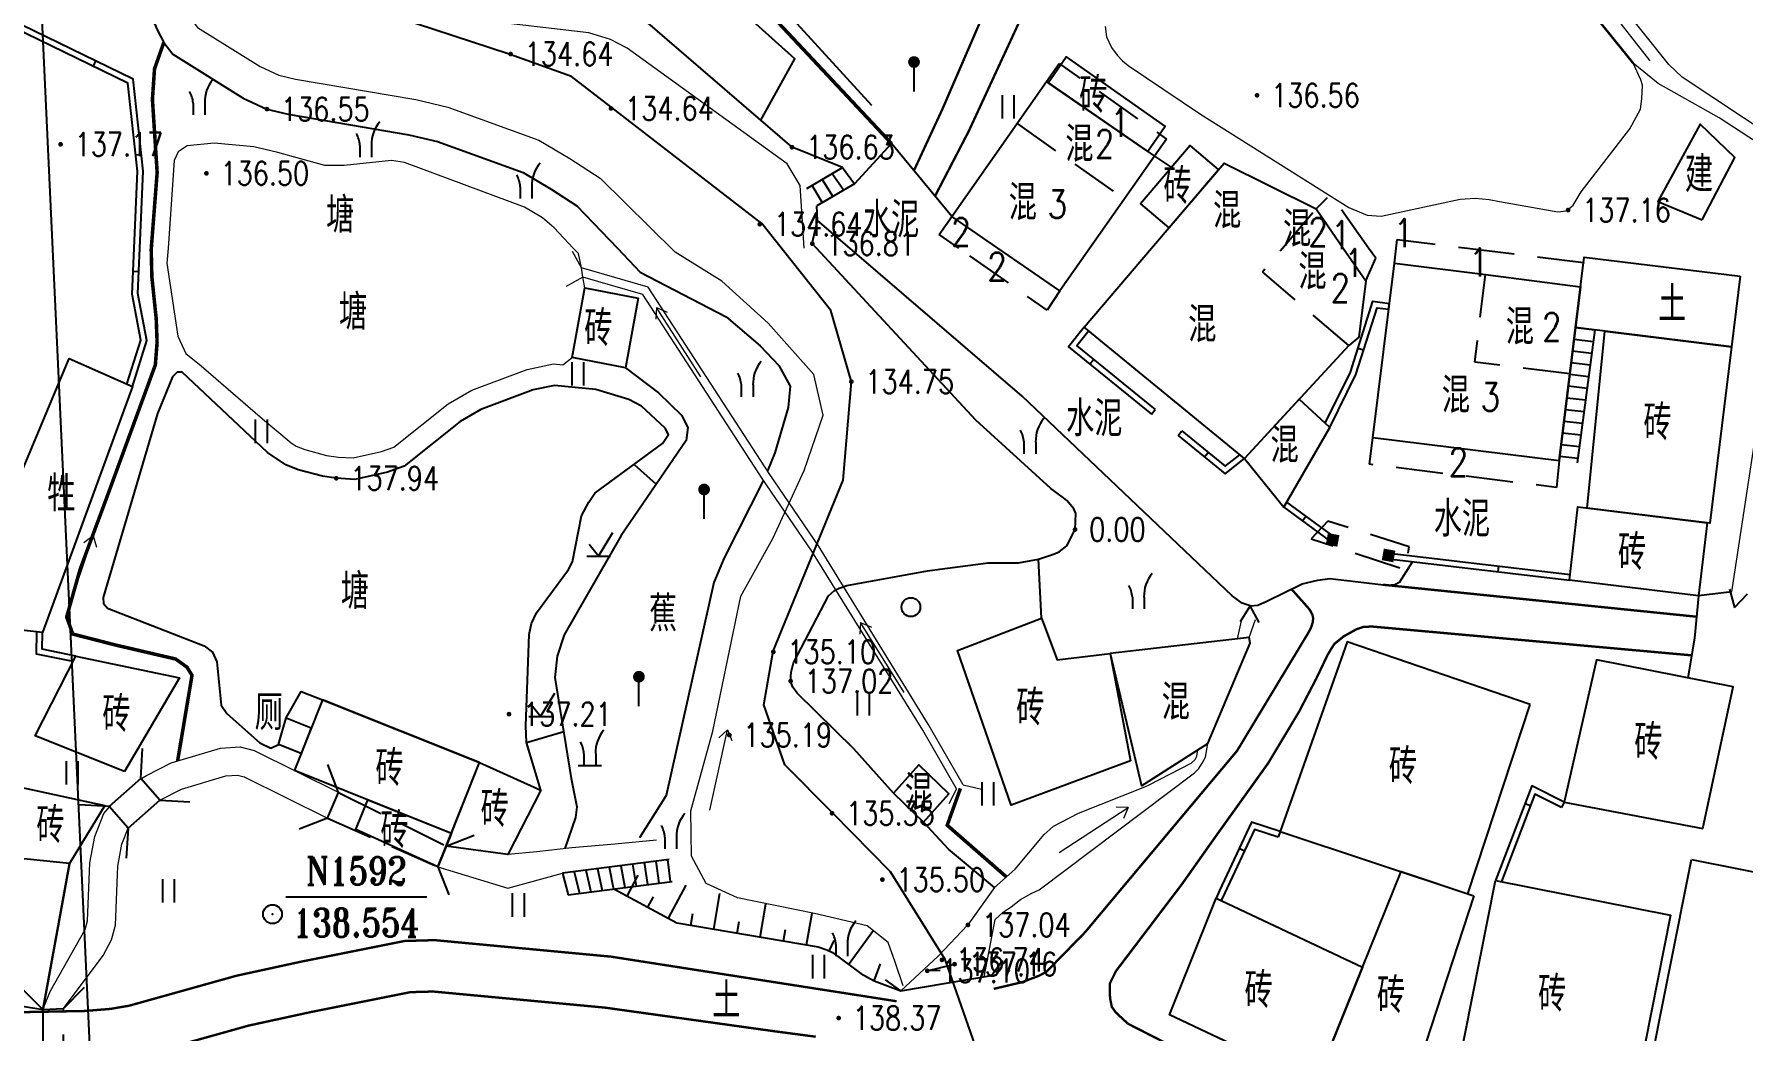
# Model space of a CAD drawing. Extents: x 529262 to 576451, y 2694391 to 2717535.
# Drawn here: x 567263.1 to 567335.8, y 2709469.3 to 2709511.7 of the extents above; entities that cross this region are included whole.
import ezdxf
from ezdxf.enums import TextEntityAlignment as Align
from ezdxf.xclip import XClip

# ---------------------------------------------------------------- set-up
doc = ezdxf.new("R2010")
doc.units = 0
doc.header["$XCLIPFRAME"] = 0
for name, pattern in [('X2', [10, 8, -2]), ('X3', [5, 4, -1]), ('X5', [3, 2, -1])]:
    doc.linetypes.add(name, pattern=pattern)
for name, color, linetype in [('DLDW', 8, 'Continuous'), ('DLSS', 4, 'Continuous'), ('DMTZ', 8, 'Continuous'), ('GCD', 8, 'Continuous'), ('JMD', 8, 'Continuous'), ('KZD', 8, 'Continuous'), ('PP-COM', 7, 'Continuous'), ('RD-中线', 40, 'Continuous'), ('RD-红线', 7, 'Continuous'), ('ZBTZ', 8, 'Continuous'), ('ZJ', 7, 'Continuous'), ('污水管径标注_W10-', 202, 'Continuous')]:
    doc.layers.add(name, color=color, linetype=linetype)
doc.layers.add('SXSS', color=5, linetype='Continuous', lineweight=0)
doc.styles.add('HZ', font='rs.shx', dxfattribs={"width": 0.8, "bigfont": 'hztxt.shx'})
doc.styles.add('romant', font='romant.shx', dxfattribs={"width": 0.8})
doc.linetypes.add('10421', pattern='A,2,[150,AAA.SHX,S=0.5,R=0,X=0,Y=0.5],1e-11', length=2)
doc.linetypes.add('10422', pattern='A,0.75,[150,AAA.SHX,S=0.5,R=0,X=0,Y=0.5],1.5,[177,AAA.SHX,S=1,R=0,X=0,Y=0.4],0.75', length=3)
doc.linetypes.add('1161', pattern='A,0,[149,AAA.SHX,S=0.15,R=0,X=0,Y=0],-1.6', length=1.6)
doc.linetypes.add('842', pattern='A,1.6,[150,AAA.SHX,S=0.8,R=0,X=0,Y=0],1e-11', length=1.6)
doc.linetypes.add('8462', pattern='A,2,[157,AAA.SHX,S=1,R=0,X=0,Y=0.5],1e-09', length=2)

# ---------------------------------------------------------------- blocks, each defined once
blk = doc.blocks.new('A$C19FD0107')
at = {"layer": 'RD-中线', "color": 8, "linetype": 'Continuous', "flags": 128}
for points in [[(-4490.734, 14139.438, 0), (-4490.29, 14139.417)], [(-3818.251, 14086.168, 0), (-3817.74, 14086.169)]]:
    blk.add_lwpolyline(points, format="xyb", dxfattribs=at)
at = {"layer": 'RD-红线', "color": 8}
blk.add_lwpolyline([(-3731.422, 15054.937), (-3731.562, 15057.938), (-3739.692, 15232.677)], dxfattribs=at)
blk = doc.blocks.new('gc086')
at = {"color": 8}
for p, q in [((0, 0), (7, 0)), ((7, 0), (6.18, 0.57)), ((7, 0), (6.18, -0.57))]:
    blk.add_line(p, q, dxfattribs=at)
blk = doc.blocks.new('gc165')
at = {"color": 8}
blk.add_line((0, 0), (0, 2), dxfattribs=at)
at = {"color": 8, "const_width": 0.5}
blk.add_lwpolyline([(-0.25, 2.5, 1), (0.25, 2.5, 1)], format="xyb", close=True, dxfattribs=at)
blk = doc.blocks.new('gc210')
at = {"color": 8}
for p, q in [((-1, 0), (1, 0)), ((-0.5, 1), (-0.5, 0)), ((0.5, 1), (0.5, 0))]:
    blk.add_line(p, q, dxfattribs=at)
for centre, radius, start, end in [((3.4, 1.11), 2.91, 139.3312, 182.0887), ((-2.94, 0.81), 2.45, 4.3743, 29.0242)]:
    blk.add_arc(centre, radius, start, end, dxfattribs=at)
blk = doc.blocks.new('gc246')
at = {"color": 8}
for p, q in [((-0.5, 1), (-0.5, 0)), ((0.5, 1), (0.5, 0))]:
    blk.add_line(p, q, dxfattribs=at)
for centre, radius, start, end in [((3.4, 1.11), 2.91, 139.3312, 182.0887), ((-2.94, 0.81), 2.45, 4.3743, 29.0242)]:
    blk.add_arc(centre, radius, start, end, dxfattribs=at)
blk = doc.blocks.new('GC200')
at = {"linetype": 'Continuous', "const_width": 0.2, "flags": 128}
blk.add_lwpolyline([(-0.1, 0, 1), (0.1, 0, 1)], format="xyb", close=True, dxfattribs=at)
blk = doc.blocks.new('gc123')
at = {"color": 8}
for p, q in [((0, 0), (1.2, 2)), ((-1, 0), (1, 0)), ((0, 0), (-0.8, 1))]:
    blk.add_line(p, q, dxfattribs=at)
blk = doc.blocks.new('gc121')
at = {"color": 8}
for p, q in [((-0.5, -1), (-0.5, 1)), ((0.5, -1), (0.5, 1))]:
    blk.add_line(p, q, dxfattribs=at)
blk = doc.blocks.new('gc122')
at = {"color": 8}
blk.add_circle((0, 0), 0.8, dxfattribs=at)
blk = doc.blocks.new('gc037')
for p, q in [((0, 0), (-1.39, 0.8)), ((-1.39, -0.8), (0, 0))]:
    blk.add_line(p, q)
blk = doc.blocks.new('gc002')
at = {"color": 8, "const_width": 1}
blk.add_lwpolyline([(-0.5, 0), (0.5, 0)], dxfattribs=at)
blk = doc.blocks.new('gc117')
at = {"color": 8}
blk.add_circle((0, 0), 0.8, dxfattribs=at)
blk.add_point((0, 0), dxfattribs=at)

msp = doc.modelspace()

# ---------------------------------------------------------------- linework, layer by layer
at = {"layer": 'DLDW', "linetype": 'Continuous', "flags": 128}
for points, elevation in [([(567263.492, 2709486.22), (567259.9, 2709486.62), (567264.62, 2709497.87), (567267.31, 2709496.69)], 137.392), ([(567274.487, 2709481.079), (567273.526, 2709481.461), (567273.851, 2709482.6), (567274.922, 2709482.174)], 138.188)]:
    msp.add_lwpolyline(points, close=True, dxfattribs=dict(at, elevation=elevation))
at = {"layer": 'DLSS', "linetype": 'Continuous'}
for p, q in [((567267.668, 2709480.014), (567267.747, 2709481.292)), ((567276.088, 2709479.421), (567275.624, 2709480.614)), ((567268.479, 2709479.096), (567267.668, 2709480.014)), ((567266.321, 2709478.824), (567265.043, 2709478.903)), ((567268.479, 2709479.096), (567269.756, 2709479.017)), ((567275.608, 2709478.33), (567276.088, 2709479.421)), ((567267.132, 2709477.906), (567266.321, 2709478.824)), ((567275.608, 2709478.33), (567274.415, 2709477.866)), ((567267.132, 2709477.906), (567267.053, 2709476.628)), ((567280.665, 2709477.142, 137.197), (567281.858, 2709477.606, 137.197)), ((567280.314, 2709476.259), (567280.665, 2709477.142, 137.197)), ((567280.314, 2709476.259), (567280.778, 2709475.066)), ((567300.003, 2709470.984), (567303.867, 2709471.636)), ((567303.867, 2709471.636), (567304.33, 2709472.288)), ((567263.507, 2709470.191), (567262.601, 2709471.096)), ((567264.375, 2709470.233), (567265.28, 2709471.138)), ((567300.003, 2709470.984), (567299.351, 2709471.448)), ((567263.507, 2709470.191), (567264.375, 2709470.233))]:
    msp.add_line(p, q, dxfattribs=at)
at = {"layer": 'DLSS', "linetype": 'X5'}
for p, q in [((567267.668, 2709480.014), (567266.321, 2709478.824)), ((567267.132, 2709477.906), (567268.479, 2709479.096)), ((567263.507, 2709470.191), (567263.508, 2709467.224)), ((567264.373, 2709467.128), (567264.375, 2709470.233))]:
    msp.add_line(p, q, dxfattribs=at)
at = {"layer": 'DLSS', "linetype": 'X3', "const_width": 0.15, "elevation": 136.748, "flags": 128}
msp.add_lwpolyline([(567299.611, 2709507.019), (567294.339, 2709512.644), (567290.766, 2709516.275), (567286.037, 2709521.747), (567280.805, 2709527.72), (567277.062, 2709531.698), (567273.305, 2709535.337), (567269.569, 2709538.216)], dxfattribs=at)
at = {"layer": 'DLSS', "linetype": 'Continuous', "const_width": 0.1, "flags": 128}
for points, elevation in [([(567300.139, 2709525.101), (567301.44, 2709523.165), (567304.289, 2709518.651), (567304.545, 2709518.059), (567304.714, 2709517.316), (567305.208, 2709513.733), (567305.239, 2709512.776), (567305.081, 2709512.271), (567302.895, 2709507.541), (567301.461, 2709504.782)], 136.316), ([(567309.669, 2709469.589), (567309.158, 2709470.06), (567308.984, 2709470.301), (567308.907, 2709470.688), (567308.894, 2709471.287), (567309.164, 2709471.832), (567311.974, 2709475.533), (567313.483, 2709477.667), (567315.626, 2709480.655), (567316.954, 2709482.867), (567317.682, 2709484.264), (567318.163, 2709485.27), (567318.315, 2709485.525), (567318.461, 2709485.749), (567318.847, 2709486.059), (567319.386, 2709486.36), (567319.681, 2709486.462), (567320.051, 2709486.479), (567333.652, 2709485.253)], 138.157), ([(567296.388, 2709469.035), (567294.628, 2709469.267), (567287.42, 2709470.272), (567280.108, 2709470.957), (567279.141, 2709470.93), (567274.86, 2709470.074), (567272.264, 2709469.51), (567267.663, 2709468.224), (567266.659, 2709468.052), (567265.392, 2709467.948), (567256.819, 2709467.791), (567254.946, 2709467.877), (567250.469, 2709468.427), (567247.867, 2709468.994), (567246.73, 2709469.394), (567238.788, 2709473.325), (567238.016, 2709473.788)], 138.333)]:
    msp.add_lwpolyline(points, dxfattribs=dict(at, elevation=elevation))
at = {"layer": 'DLSS', "linetype": 'X2', "const_width": 0.1, "flags": 128}
for points, elevation in [([(567298.867, 2709523.873), (567302.659, 2709518.353), (567302.899, 2709517.8), (567303.139, 2709516.83), (567303.644, 2709514.057), (567303.707, 2709513.22), (567303.577, 2709512.648), (567301.779, 2709508.491), (567300.564, 2709505.867)], 136.317), ([(567303.959, 2709471.07), (567305.162, 2709471.353), (567305.879, 2709471.625), (567306.185, 2709471.78), (567307.839, 2709473.472), (567314.31, 2709481.191), (567315.047, 2709482.41), (567317.336, 2709486.201), (567317.39, 2709486.297), (567317.469, 2709486.46), (567317.531, 2709486.662), (567317.55, 2709486.837), (567317.514, 2709486.992), (567317.431, 2709487.144), (567317.366, 2709487.241), (567316.628, 2709488.069)], 138.089), ([(567320.515, 2709488.256), (567333.863, 2709486.896)], 137.34), ([(567299.827, 2709470.543), (567287.673, 2709472.44), (567280.18, 2709473.142), (567278.895, 2709473.106), (567274.414, 2709472.21), (567271.738, 2709471.628), (567267.184, 2709470.356), (567266.385, 2709470.219), (567265.283, 2709470.129), (567256.848, 2709469.974), (567255.13, 2709470.052), (567250.835, 2709470.581), (567248.463, 2709471.097), (567247.58, 2709471.408), (567239.835, 2709475.242), (567238.117, 2709476.271), (567237.896, 2709476.467)], 138.333), ([(567364.998, 2709458.727), (567362.037, 2709459.309), (567361.16, 2709459.577), (567360.541, 2709459.803), (567355.337, 2709462.479), (567354.024, 2709463.098), (567353.487, 2709463.322), (567349.474, 2709464.84), (567348.826, 2709464.999), (567348.228, 2709465.074), (567347.711, 2709465.1), (567341.229, 2709464.998), (567340.128, 2709464.959), (567338.998, 2709464.871), (567331.389, 2709463.911), (567329.793, 2709463.799), (567328.496, 2709463.84), (567322.114, 2709464.43), (567321.328, 2709464.542), (567320.81, 2709464.646), (567316.268, 2709466.351), (567315.499, 2709466.644), (567314.798, 2709466.968), (567309.669, 2709469.589)], 137.664)]:
    msp.add_lwpolyline(points, dxfattribs=dict(at, elevation=elevation))
at = {"layer": 'DLSS', "linetype": 'X5', "flags": 128}
for points in [[(567276.088, 2709479.421), (567280.665, 2709477.142)], [(567275.608, 2709478.33), (567280.314, 2709476.259)]]:
    msp.add_lwpolyline(points, dxfattribs=at)
at = {"layer": 'DMTZ'}
for p, q in [((567288.361, 2709475.017, 138.44), (567288.833, 2709475.899, 138.44)), ((567290.124, 2709474.073, 138.44), (567290.88, 2709475.486, 138.44)), ((567292.053, 2709473.613, 138.44), (567292.312, 2709475.123, 138.44)), ((567294.025, 2709473.275, 138.44), (567294.267, 2709474.689, 138.44)), ((567295.996, 2709472.937, 138.44), (567296.228, 2709474.291, 138.44)), ((567297.778, 2709472.112, 138.44), (567298.845, 2709473.567, 138.44))]:
    msp.add_line(p, q, dxfattribs=at)
at = {"layer": 'DMTZ', "linetype": 'Continuous'}
for p, q in [((567289.243, 2709474.545, 138.44), (567289.479, 2709474.986, 138.44)), ((567291.068, 2709473.782, 138.44), (567291.152, 2709474.274, 138.44)), ((567293.039, 2709473.444, 138.44), (567293.123, 2709473.936, 138.44)), ((567295.01, 2709473.106, 138.44), (567295.095, 2709473.599, 138.44)), ((567296.957, 2709472.68, 138.44), (567297.176, 2709473.13, 138.44)), ((567298.871, 2709471.417, 138.44), (567299.136, 2709472.129, 138.44))]:
    msp.add_line(p, q, dxfattribs=at)
at = {"layer": 'DMTZ', "linetype": '10421', "flags": 128}
for points, elevation in [([(567297.519, 2709505.995), (567295.379, 2709506.861), (567289.144, 2709512.24), (567288.177, 2709512.734), (567287.017, 2709513.097), (567283.506, 2709513.495), (567280.426, 2709514.009), (567279.739, 2709514.337), (567279.127, 2709515.015), (567272.899, 2709522.288), (567271.824, 2709524.389), (567271.213, 2709527.051), (567271.262, 2709529.838), (567271.231, 2709531.005), (567271.142, 2709531.52), (567270.721, 2709532.923), (567268.863, 2709536.501), (567268.721, 2709537.081), (567268.729, 2709537.539), (567268.904, 2709538.187), (567269.342, 2709538.792), (567275.335, 2709547.566), (567276.562, 2709548.422), (567278.412, 2709549.061), (567289.976, 2709550.635), (567291.61, 2709551.113), (567292.923, 2709551.6), (567299.512, 2709555.849), (567301.241, 2709556.88), (567301.686, 2709557.082), (567302.337, 2709557.262), (567305.294, 2709556.794), (567305.815, 2709557.048), (567306.066, 2709557.492), (567306.058, 2709558.232), (567305.414, 2709560.923), (567305.134, 2709562.281), (567304.858, 2709563.393), (567304.822, 2709563.687), (567304.931, 2709563.877), (567305.155, 2709563.944), (567305.233, 2709563.931), (567307.626, 2709563.382)], 136.628), ([(567261.674, 2709536.742), (567260.193, 2709534.003), (567260.031, 2709533.356), (567260.055, 2709532.517), (567260.529, 2709528.586), (567263.261, 2709523.22), (567264.915, 2709521.34), (567265.235, 2709520.852), (567265.09, 2709519.763), (567265.195, 2709518.876), (567266.926, 2709515.297), (567268.373, 2709511.847), (567268.65, 2709511.317), (567269.033, 2709510.813), (567272.025, 2709508.948), (567273.037, 2709508.482), (567273.945, 2709508.265), (567279.067, 2709507.394), (567280.289, 2709507.099), (567283.945, 2709505.78), (567285.123, 2709505.085), (567286.227, 2709504.366), (567287.947, 2709502.568)], 135.446), ([(567281.716, 2709527.155), (567287.559, 2709520.425), (567294.07, 2709513.79), (567298.759, 2709508.653)], 136.714), ([(567287.947, 2709502.568), (567288.921, 2709501.549), (567292.578, 2709499.65), (567294.022, 2709498.416), (567294.819, 2709497.577), (567295.298, 2709496.706)], 135.446), ([(567288.289, 2709497.476), (567289.69, 2709496.418), (567290.68, 2709495.468), (567290.943, 2709494.942), (567290.87, 2709494.391), (567288.11, 2709490.348), (567285.685, 2709486.125), (567285.386, 2709485.225), (567285.292, 2709484.308), (567285.985, 2709480.015), (567286.222, 2709478.809), (567286.158, 2709478.356), (567285.705, 2709477.036)], 137.897), ([(567301.677, 2709471.852), (567301.13, 2709471.837), (567302.293, 2709472.12)], 24.551)]:
    msp.add_lwpolyline(points, dxfattribs=dict(at, elevation=elevation))
at = {"layer": 'DMTZ', "linetype": '10422', "ltscale": 0.5, "flags": 128}
msp.add_lwpolyline([(567296.418, 2709502.568), (567296.238, 2709502.762), (567296.457, 2709503.748), (567296.433, 2709504.369)], dxfattribs=at)
at = {"layer": 'DMTZ', "linetype": '10422', "flags": 128}
msp.add_lwpolyline([(567307.066, 2709491.832), (567306.929, 2709491.949), (567306.385, 2709492.342), (567303.204, 2709495.249), (567296.418, 2709502.568)], dxfattribs=at)
at = {"layer": 'DMTZ', "linetype": '10422', "elevation": 137.11, "flags": 128}
msp.add_lwpolyline([(567284.69, 2709479.514), (567284.086, 2709481.542), (567284.052, 2709482.252), (567284.197, 2709486.138), (567284.292, 2709486.609), (567284.499, 2709487.061), (567285.865, 2709488.908), (567286.041, 2709489.227), (567286.426, 2709491.191), (567286.729, 2709491.772), (567286.99, 2709492.145), (567289.863, 2709494.261), (567290.116, 2709494.646), (567289.983, 2709494.909), (567288.976, 2709495.853), (567288.432, 2709496.13), (567287.032, 2709496.556), (567285.277, 2709496.729), (567284.36, 2709496.539), (567282.141, 2709495.71), (567281.26, 2709495.198), (567278.874, 2709493.298), (567278.165, 2709493.048), (567276.772, 2709492.734), (567275.988, 2709492.783), (567275.395, 2709492.866), (567274.363, 2709493.141), (567273.847, 2709493.348), (567273.055, 2709493.885), (567269.432, 2709497.301), (567269.214, 2709497.289), (567269.013, 2709497.101), (567268.382, 2709495.541), (567266.074, 2709487.717), (567266.086, 2709487.459), (567266.259, 2709487.255), (567270.369, 2709485.662), (567270.723, 2709485.388), (567270.905, 2709484.979), (567271.085, 2709483.128), (567271.331, 2709482.775), (567272.741, 2709481.537), (567273.196, 2709481.31), (567273.526, 2709481.461), (567273.851, 2709482.6), (567274.5, 2709483.715), (567275.394, 2709483.36), (567282.076, 2709480.69)], close=True, dxfattribs=at)
at = {"layer": 'DMTZ', "linetype": '10422', "flags": 128}
for points, elevation in [([(567295.298, 2709496.706), (567295.213, 2709495.792), (567294.641, 2709493.867), (567294.338, 2709493.097)], 134.507), ([(567294.159, 2709492.696), (567292.486, 2709489.402), (567292.045, 2709488.358), (567290.024, 2709479.289), (567288.885, 2709477.487)], 134.507), ([(567303.994, 2709475.378), (567302.037, 2709477.012), (567300.973, 2709478.161)], 138.51), ([(567244.317, 2709473.407), (567244.506, 2709473.292), (567263.507, 2709470.191)], 139.047)]:
    msp.add_lwpolyline(points, dxfattribs=dict(at, elevation=elevation))
at = {"layer": 'DMTZ', "linetype": '10421', "flags": 128}
msp.add_lwpolyline([(567299.701, 2709479.397), (567298.001, 2709481.278), (567295.596, 2709483.64), (567295.406, 2709483.896), (567295.318, 2709484.157), (567295.342, 2709484.54), (567295.441, 2709484.937), (567296.927, 2709487.778), (567297.19, 2709488.004), (567297.386, 2709488.113), (567297.702, 2709488.227), (567301.14, 2709488.852), (567301.67, 2709488.924), (567303.728, 2709489.191), (567305.007, 2709489.191), (567305.866, 2709489.345), (567306.503, 2709489.551), (567306.749, 2709489.659), (567307.068, 2709489.909), (567307.42, 2709490.602), (567307.456, 2709491.287), (567307.363, 2709491.48), (567307.066, 2709491.832)], dxfattribs=at)
at = {"layer": 'DMTZ', "linetype": 'Continuous', "elevation": 138.44, "flags": 128}
msp.add_lwpolyline([(567287.8, 2709475.318), (567290.482, 2709473.882), (567296.486, 2709472.853), (567296.863, 2709472.726), (567297.096, 2709472.613), (567298.305, 2709471.726), (567298.871, 2709471.417), (567300.003, 2709470.984)], dxfattribs=at)
at = {"layer": 'JMD', "linetype": 'Continuous'}
for p, q in [((567265.746, 2709510.532), (567265.637, 2709510.308)), ((567267.697, 2709506.553), (567267.449, 2709506.526)), ((567296.001, 2709505.112), (567297.519, 2709505.995)), ((567297.519, 2709505.995), (567298.03, 2709505.298)), ((567296.222, 2709505.241), (567296.666, 2709504.505)), ((567298.03, 2709505.298), (567296.433, 2709504.369)), ((567296.654, 2709505.492), (567297.12, 2709504.769)), ((567297.086, 2709505.744), (567297.575, 2709505.034)), ((567267.59, 2709501.561), (567267.341, 2709501.572)), ((567320.761, 2709499.973), (567320.792, 2709500.221)), ((567328.019, 2709493.527), (567328.709, 2709499.189)), ((567328.649, 2709498.693), (567329.463, 2709498.594)), ((567328.709, 2709499.189), (567329.528, 2709499.09)), ((567329.528, 2709499.09), (567328.785, 2709493.434)), ((567308.05, 2709497.634), (567308.207, 2709497.828)), ((567319.696, 2709498.226, 137.46), (567319.457, 2709498.302, 137.46)), ((567328.588, 2709498.197), (567329.398, 2709498.098)), ((567328.467, 2709497.204), (567329.268, 2709497.106)), ((567328.528, 2709497.7), (567329.333, 2709497.602)), ((567328.407, 2709496.708), (567329.203, 2709496.611)), ((567310.674, 2709495.512), (567310.831, 2709495.706)), ((567328.286, 2709495.715), (567329.072, 2709495.619)), ((567328.346, 2709496.211), (567329.137, 2709496.115)), ((567328.225, 2709495.219), (567329.007, 2709495.123)), ((567311.805, 2709494.603), (567311.962, 2709494.797)), ((567328.104, 2709494.226), (567328.877, 2709494.132)), ((567328.164, 2709494.722), (567328.942, 2709494.628)), ((567312.929, 2709493.689), (567313.087, 2709493.883)), ((567328.043, 2709493.73), (567328.812, 2709493.636)), ((567317.091, 2709490.969, 137.338), (567317.239, 2709491.171, 137.338)), ((567325.423, 2709488.805, 137.262), (567325.453, 2709489.053, 137.262)), ((567326.567, 2709478.957, 138.352), (567326.8, 2709478.867, 138.352)), ((567328.231, 2709479.007), (567328.119, 2709478.784)), ((567316.143, 2709477.758), (567316.066, 2709477.52)), ((567314.406, 2709477.051), (567314.632, 2709476.944)), ((567290.153, 2709476.576), (567285.612, 2709475.987)), ((567285.612, 2709475.987), (567285.85, 2709475.065)), ((567286.107, 2709476.051), (567286.333, 2709475.128)), ((567286.603, 2709476.116), (567286.816, 2709475.19)), ((567287.099, 2709476.18), (567287.299, 2709475.253)), ((567287.595, 2709476.244), (567287.782, 2709475.316)), ((567288.091, 2709476.309), (567288.265, 2709475.378)), ((567288.587, 2709476.373), (567288.748, 2709475.441)), ((567289.083, 2709476.437), (567289.232, 2709475.504)), ((567289.578, 2709476.502), (567289.715, 2709475.567)), ((567290.074, 2709476.566), (567290.198, 2709475.629)), ((567285.85, 2709475.065), (567290.275, 2709475.639))]:
    msp.add_line(p, q, dxfattribs=at)
at = {"layer": 'JMD', "linetype": 'Continuous', "flags": 128}
for points in [[(567267.634, 2709502.568), (567267.775, 2709505.845), (567267.349, 2709509.751), (567254.715, 2709515.911), (567249.605, 2709516.853), (567245.774, 2709518.775), (567243.838, 2709521.575), (567242.932, 2709522.257), (567239.644, 2709523.335)], [(567267.383, 2709502.568), (567267.524, 2709505.837), (567267.115, 2709509.587), (567254.636, 2709515.671), (567249.524, 2709516.614), (567245.604, 2709518.58), (567243.655, 2709521.4), (567242.814, 2709522.032), (567239.589, 2709523.09)], [(567304.13, 2709502.568), (567302.179, 2709503.914), (567306.21, 2709509.653), (567310.8, 2709506.487), (567308.047, 2709502.568)], [(567267.079, 2709496.791), (567267.665, 2709498.658), (567267.3, 2709500.618), (567267.383, 2709502.568)], [(567267.31, 2709496.69), (567267.923, 2709498.643), (567267.551, 2709500.636), (567267.634, 2709502.568)], [(567308.047, 2709502.568), (567306.769, 2709500.748), (567304.13, 2709502.568)], [(567307.81, 2709499.212), (567307.138, 2709498.372), (567310.674, 2709495.512)], [(567308.003, 2709499.053), (567307.488, 2709498.41), (567310.831, 2709495.706)], [(567311.805, 2709494.603), (567313.809, 2709492.974), (567314.621, 2709493.623)], [(567311.962, 2709494.797), (567313.81, 2709493.295), (567314.423, 2709493.785)]]:
    msp.add_lwpolyline(points, dxfattribs=at)
at = {"layer": 'JMD', "linetype": 'X5', "flags": 128}
for points, elevation in [([(567306.21, 2709509.653), (567306.745, 2709510.415), (567311.307, 2709507.21), (567310.8, 2709506.487)], 136.874), ([(567304.952, 2709507.864), (567309.515, 2709504.659)], 137.027), ([(567319.907, 2709502.568), (567318.295, 2709504.857), (567317.673, 2709504.245)], 137.078), ([(567302.476, 2709502.568), (567301.644, 2709503.152), (567302.179, 2709503.914)], 137.446), ([(567316.242, 2709502.568), (567317.673, 2709504.245)], 138.485), ([(567321.082, 2709502.568), (567321.128, 2709502.938), (567324.114, 2709502.568)], 137.088), ([(567306.769, 2709500.748), (567306.236, 2709499.927), (567302.476, 2709502.568)], 137.446), ([(567319.066, 2709498.428), (567315.387, 2709501.566), (567316.242, 2709502.568)], 138.485), ([(567319.791, 2709501.174), (567320.211, 2709502.137), (567319.907, 2709502.568)], 137.078), ([(567321.003, 2709501.928), (567321.082, 2709502.568)], 137.088), ([(567324.114, 2709502.568), (567329.049, 2709501.957), (567328.921, 2709500.922)], 137.088), ([(567328.47, 2709497.225), (567324.422, 2709497.726), (567324.884, 2709501.453)], 137.592), ([(567328.019, 2709493.527), (567327.896, 2709492.394), (567319.944, 2709493.379), (567320.084, 2709494.507)], 137.592)]:
    msp.add_lwpolyline(points, dxfattribs=dict(at, elevation=elevation))
at = {"layer": 'JMD', "linetype": 'Continuous', "flags": 128}
for points in [[(567306.28, 2709509.604), (567307.042, 2709510.708), (567311.254, 2709507.749), (567310.517, 2709506.682)], [(567333.948, 2709487.777), (567328.454, 2709488.446), (567328.817, 2709491.563), (567334.311, 2709490.894)], [(567309.782, 2709480.773), (567304.706, 2709478.882), (567302.416, 2709485.453), (567305.993, 2709486.839), (567306.653, 2709485.069), (567308.908, 2709485.331)], [(567300.973, 2709478.161), (567302.049, 2709479.362), (567300.777, 2709480.598), (567299.701, 2709479.397)], [(567317.648, 2709467.035), (567311.432, 2709469.961), (567313.416, 2709474.933), (567319.651, 2709471.999)]]:
    msp.add_lwpolyline(points, close=True, dxfattribs=at)
for points, elevation in [([(567334.093, 2709503.777), (567335.489, 2709506.425), (567334.021, 2709507.841), (567332.21, 2709504.555)], 137.15), ([(567313.522, 2709505.909), (567312.32, 2709506.935), (567310.203, 2709504.454), (567311.406, 2709503.428)], 136.881), ([(567335.71, 2709501.375), (567335.345, 2709498.38), (567328.709, 2709499.189), (567329.075, 2709502.185)], 137.093), ([(567288.289, 2709497.476), (567286.026, 2709497.917), (567286.562, 2709500.887), (567288.825, 2709500.446)], 138.742), ([(567335.345, 2709498.38), (567334.431, 2709490.879), (567329.207, 2709491.516), (567329.959, 2709499.037)], 137.093), ([(567316.295, 2709491.554), (567318.256, 2709494.947), (567316.957, 2709496.148), (567314.621, 2709493.623)], 137.394), ([(567310.239, 2709479.703), (567313.063, 2709481.506), (567314.872, 2709485.767), (567314.829, 2709486.019), (567308.908, 2709485.331)], 138.096), ([(567326.786, 2709483.167), (567318.998, 2709485.829), (567316.143, 2709477.758), (567324.124, 2709475.118)], 137.995), ([(567266.978, 2709480.32), (567263.176, 2709481.83), (567264.904, 2709485.216), (567269.311, 2709484.304)], 137.996), ([(567334.133, 2709477.887), (567335.419, 2709483.916), (567329.606, 2709485.06), (567328.231, 2709479.007)], 137.206), ([(567282.076, 2709480.69), (567275.394, 2709483.36), (567274.203, 2709480.364), (567280.885, 2709477.694)], 137.197), ([(567282.076, 2709480.69), (567284.69, 2709479.514), (567283.289, 2709476.779), (567280.665, 2709477.142)], 137.197), ([(567262.488, 2709479.657), (567266.147, 2709478.866), (567264.637, 2709476.396), (567261.867, 2709476.688)], 139.285), ([(567280.885, 2709477.694), (567280.314, 2709476.259), (567276.826, 2709477.848), (567277.331, 2709479.114)], 137.197), ([(567324.391, 2709475.03), (567321.209, 2709465.298), (567317.648, 2709467.035), (567321.289, 2709476.056)], 138.773), ([(567333.646, 2709476.569), (567344.068, 2709474.497), (567342.601, 2709467.121), (567335.338, 2709468.565), (567334.897, 2709466.344), (567331.738, 2709466.972)], 139.702), ([(567331.124, 2709465.975), (567323.674, 2709467.456), (567325.31, 2709475.683), (567332.759, 2709474.202)], 139.56)]:
    msp.add_lwpolyline(points, close=True, dxfattribs=dict(at, elevation=elevation))
for points, elevation in [([(567310.672, 2709502.568), (567313.762, 2709506.19), (567317.673, 2709504.245), (567318.829, 2709502.568)], 138.485), ([(567314.621, 2709493.623), (567307.81, 2709499.212), (567310.672, 2709502.568)], 138.485), ([(567318.829, 2709502.568), (567319.791, 2709501.174), (567319.493, 2709498.784), (567319.066, 2709498.428), (567314.621, 2709493.623)], 138.485), ([(567328.019, 2709493.527), (567320.084, 2709494.507), (567321.003, 2709501.928), (567324.884, 2709501.453), (567328.921, 2709500.922), (567328.47, 2709497.225), (567328.019, 2709493.527)], 137.592), ([(567318.064, 2709495.124), (567319.138, 2709497.296), (567320.094, 2709500.311), (567320.792, 2709500.221)], 137.46), ([(567318.256, 2709494.947), (567319.371, 2709497.202), (567320.27, 2709500.036), (567320.761, 2709499.973)], 137.46), ([(567316.295, 2709491.554), (567318.285, 2709490.092)], 137.338), ([(567316.421, 2709491.772), (567318.433, 2709490.294)], 137.338), ([(567320.878, 2709489.343), (567328.454, 2709488.446)], 137.262), ([(567320.907, 2709489.591), (567328.483, 2709488.694)], 137.262), ([(567264.786, 2709484.985), (567263.226, 2709485.308), (567263.242, 2709486.248)], 138.158), ([(567264.904, 2709485.216), (567263.48, 2709485.511), (567263.492, 2709486.22)], 138.158), ([(567328.231, 2709479.007), (567326.852, 2709479.699), (567325.31, 2709475.683)], 138.352), ([(567328.119, 2709478.784), (567326.986, 2709479.352), (567325.558, 2709475.634)], 138.352), ([(567316.143, 2709477.758), (567314.923, 2709478.153), (567313.565, 2709475.258), (567313.416, 2709474.933)], 137.745), ([(567316.066, 2709477.52), (567315.055, 2709477.847), (567313.791, 2709475.153), (567313.642, 2709474.827)], 137.745)]:
    msp.add_lwpolyline(points, dxfattribs=dict(at, elevation=elevation))
at = {"layer": 'JMD', "linetype": 'X5', "elevation": 137.339, "flags": 128}
msp.add_lwpolyline([(567318.173, 2709490.963), (567317.469, 2709490.205), (567321.507, 2709488.884), (567321.633, 2709489.865)], close=True, dxfattribs=at)
at = {"layer": 'KZD', "linetype": 'Continuous'}
msp.add_line((567273.84, 2709474.987), (567279.84, 2709474.987), dxfattribs=at)
at = {"layer": 'SXSS', "color": 8, "linetype": 'Continuous'}
for p, q in [((567286.427, 2709501.729), (567286.04, 2709502.429)), ((567286.471, 2709501.33, 134.658), (567285.771, 2709500.943, 134.658)), ((567302.665, 2709479.748), (567303.442, 2709479.557)), ((567302.369, 2709479.576), (567302.05, 2709478.942))]:
    msp.add_line(p, q, dxfattribs=at)
at = {"layer": 'SXSS', "color": 8, "linetype": 'Continuous', "flags": 128}
for points, elevation in [([(567295.892, 2709502.568), (567295.721, 2709505.237), (567295.168, 2709506.162), (567288.364, 2709511.08), (567287.651, 2709511.444), (567286.729, 2709511.732), (567283.313, 2709512.12), (567280.004, 2709512.672), (567278.893, 2709513.203), (567278.084, 2709514.098), (567271.738, 2709521.51), (567270.509, 2709523.91), (567269.822, 2709526.906), (567269.874, 2709529.832), (567269.846, 2709530.867), (567269.788, 2709531.201), (567269.429, 2709532.399), (567267.555, 2709536.009), (567268.265, 2709538.072)], 136.628), ([(567262.012, 2709529.037), (567264.534, 2709524.084), (567266.133, 2709522.267), (567266.531, 2709521.196), (567266.628, 2709519.752), (567266.681, 2709519.31), (567268.318, 2709515.925), (567269.756, 2709512.497), (567269.943, 2709512.138), (567270.079, 2709511.96), (567272.751, 2709510.294), (567273.538, 2709509.932), (567274.25, 2709509.762), (567279.374, 2709508.89), (567280.729, 2709508.564), (567284.598, 2709507.168), (567285.927, 2709506.383), (567287.209, 2709505.549), (567290.406, 2709502.401)], 135.446), ([(567338.421, 2709506.406), (567333.255, 2709509.844), (567332.679, 2709510.382), (567326.832, 2709517.687), (567318.84, 2709526.534), (567317.387, 2709527.882), (567317.169, 2709528.217)], 136.858), ([(567338.341, 2709505.035), (567338.378, 2709505.168), (567338.395, 2709505.497), (567338.32, 2709505.648), (567338.139, 2709505.848), (567337.354, 2709506.47), (567334.824, 2709508.115), (567332.23, 2709509.578), (567331.168, 2709510.432)], 137.041), ([(567290.236, 2709502.568), (567290.406, 2709502.401)], 135.446), ([(567335.359, 2709487.959), (567337.591, 2709502.568)], 137.041), ([(567296.507, 2709489.911), (567294.411, 2709492.985), (567289.258, 2709500.915), (567286.427, 2709501.729)], 134.658), ([(567296.215, 2709489.681), (567294.102, 2709492.78), (567289.023, 2709500.597), (567286.471, 2709501.33)], 134.658), ([(567302.665, 2709479.748), (567301.168, 2709482.325), (567296.507, 2709489.911)], 137.106), ([(567302.369, 2709479.576), (567300.948, 2709482.07), (567296.215, 2709489.681)], 137.097), ([(567314.337, 2709485.962), (567314.503, 2709486.727)], 138.096), ([(567314.829, 2709486.019), (567315.102, 2709486.777)], 137.196), ([(567267.638, 2709479.988), (567267.908, 2709480.144), (567268.959, 2709480.68), (567271.068, 2709481.309), (567271.899, 2709481.365), (567272.493, 2709481.201), (567276.089, 2709479.423)], 138.849), ([(567303.553, 2709471.585), (567304.016, 2709474.022), (567304.361, 2709474.335), (567304.697, 2709474.553), (567305.102, 2709474.865), (567305.585, 2709475.145), (567305.894, 2709475.283), (567312.503, 2709480.261), (567312.689, 2709480.447), (567312.822, 2709480.666), (567312.966, 2709480.917), (567313.063, 2709481.506)], 137.04), ([(567303.994, 2709475.378), (567304.87, 2709476.154), (567306.11, 2709477.64), (567306.354, 2709477.858), (567306.508, 2709477.987), (567306.823, 2709478.166), (567307.569, 2709478.539), (567310.384, 2709479.662), (567310.569, 2709479.746), (567312.357, 2709480.67), (567312.535, 2709480.823), (567312.604, 2709480.971), (567312.641, 2709481.237)], 137.735), ([(567268.479, 2709479.096), (567269.404, 2709479.568), (567271.282, 2709480.127), (567271.778, 2709480.161), (567272.066, 2709480.082), (567275.608, 2709478.33)], 138.849), ([(567263.507, 2709470.191), (567263.827, 2709470.993), (567265.301, 2709473.595), (567265.401, 2709473.962), (567265.508, 2709476.425), (567265.714, 2709477.547), (567266.091, 2709478.524), (567266.419, 2709478.911)], 138.849), ([(567264.375, 2709470.233), (567266.07, 2709472.482), (567266.419, 2709473.16), (567266.587, 2709473.776), (567266.697, 2709476.291), (567266.867, 2709477.221), (567267.132, 2709477.906)], 138.849), ([(567289.61, 2709477.387), (567287.839, 2709477.223), (567286.01, 2709477.071), (567284.52, 2709476.9), (567283.289, 2709476.779)], 137.741), ([(567280.314, 2709476.259), (567283.285, 2709475.356), (567285.612, 2709475.987)], 137.705)]:
    msp.add_lwpolyline(points, dxfattribs=dict(at, elevation=elevation))
at = {"layer": 'SXSS', "color": 8, "linetype": '8462', "const_width": 0.1, "elevation": 137.248, "flags": 128}
msp.add_lwpolyline([(567331.168, 2709510.432), (567326.547, 2709516.137), (567318.983, 2709525.478), (567318.299, 2709525.8), (567317.212, 2709525.718), (567316.163, 2709525.326), (567315.29, 2709524.314), (567312.26, 2709519.049)], dxfattribs=at)
at = {"layer": 'SXSS', "color": 8, "linetype": '10421', "elevation": 137.248, "flags": 128}
msp.add_lwpolyline([(567308.697, 2709511.995), (567308.758, 2709511.557), (567308.976, 2709511.104), (567309.208, 2709510.774), (567309.443, 2709510.542), (567309.676, 2709510.337), (567312.75, 2709508.272), (567319.067, 2709504.304), (567319.845, 2709503.97), (567320.444, 2709503.935), (567323.806, 2709504.655), (567324.449, 2709504.697), (567325.042, 2709504.637), (567325.478, 2709504.547), (567327.958, 2709504.113), (567328.328, 2709504.154), (567328.608, 2709504.404), (567328.949, 2709504.963), (567331.018, 2709507.64), (567331.476, 2709508.479), (567331.536, 2709508.917), (567331.559, 2709509.5), (567331.493, 2709509.73), (567331.168, 2709510.432)], dxfattribs=at)
at = {"layer": 'SXSS', "color": 8, "linetype": 'Continuous', "const_width": 0.15, "flags": 128}
for points, elevation in [([(567268.65, 2709511.317), (567268.253, 2709510.191), (567268.165, 2709508.896), (567268.366, 2709505.78), (567268.117, 2709502.568)], 136.835), ([(567268.117, 2709502.568), (567268.113, 2709502.526), (567268.141, 2709501.345), (567268.326, 2709499.567), (567268.363, 2709498.567), (567268.289, 2709497.603), (567266.28, 2709492.123), (567265.087, 2709488.908), (567264.516, 2709486.886), (567264.775, 2709486.159), (567266.592, 2709485.693), (567269.155, 2709485.096), (567269.635, 2709484.75), (567269.849, 2709484.403), (567269.237, 2709480.763)], 136.835), ([(567304.501, 2709475.827), (567301.98, 2709478.029), (567302.541, 2709479.595)], 137.735)]:
    msp.add_lwpolyline(points, dxfattribs=dict(at, elevation=elevation))
at = {"layer": 'SXSS', "color": 8, "linetype": '10421', "flags": 128}
for points in [[(567286.072, 2709502.568), (567285.253, 2709503.438), (567284.756, 2709503.86), (567283.997, 2709504.312), (567278.887, 2709506.212), (567278.339, 2709506.292), (567276.329, 2709506.084), (567275.504, 2709506.087), (567273.502, 2709506.641), (567272.479, 2709506.873), (567270.798, 2709507.036), (567269.64, 2709506.926), (567269.255, 2709506.672), (567269.086, 2709506.295), (567268.841, 2709502.568)], [(567268.841, 2709502.568), (567268.778, 2709501.936), (567269.246, 2709498.82), (567269.581, 2709498.087), (567270.239, 2709497.565), (567272.855, 2709495.318), (567274.07, 2709494.291), (567274.274, 2709494.153), (567274.649, 2709494.002), (567275.575, 2709493.755), (567276.079, 2709493.685), (567276.699, 2709493.646), (567277.913, 2709493.919), (567278.429, 2709494.101), (567280.748, 2709495.947), (567281.752, 2709496.532), (567284.108, 2709497.412), (567285.228, 2709497.644), (567285.632, 2709497.604), (567286.026, 2709497.917), (567286.562, 2709500.887), (567286.471, 2709501.33), (567286.427, 2709501.729), (567286.286, 2709502.341), (567286.072, 2709502.568)]]:
    msp.add_lwpolyline(points, dxfattribs=at)
at = {"layer": 'SXSS', "color": 8, "linetype": 'Continuous', "flags": 128}
msp.add_lwpolyline([(567300.106, 2709471.196), (567299.765, 2709472.209), (567299.474, 2709473.044), (567298.574, 2709473.746), (567296.336, 2709474.269), (567293.051, 2709474.935), (567291.72, 2709475.557), (567291.106, 2709476.718), (567291.067, 2709478.643), (567292.009, 2709482.031), (567293.202, 2709487.767), (567294.559, 2709490.217), (567295.894, 2709493.108), (567296.695, 2709495.465), (567296.3, 2709497.197), (567294.367, 2709499.38), (567292.386, 2709501.162), (567290.406, 2709502.401)], dxfattribs=at)
at = {"layer": 'SXSS', "color": 8, "linetype": '842', "elevation": 138.51, "flags": 128}
msp.add_lwpolyline([(567303.994, 2709475.378), (567302.861, 2709473.789), (567301.594, 2709472.464), (567300.003, 2709470.984)], dxfattribs=at)
at = {"layer": 'ZBTZ', "linetype": '1161', "flags": 128}
for points, elevation in [([(567294.048, 2709508.009), (567295.495, 2709510.623), (567288.749, 2709516.684), (567285.2, 2709515.403), (567283.061, 2709513.569)], 136.628), ([(567302.179, 2709503.914), (567299.611, 2709507.019), (567298.03, 2709505.298)], 136.992), ([(567297.833, 2709502.568), (567296.457, 2709503.748)], 137.265), ([(567314.874, 2709487.352), (567314.525, 2709487.474), (567314.1, 2709487.785), (567305.165, 2709496.281), (567297.833, 2709502.568)], 137.265), ([(567288.657, 2709493.373), (567289.601, 2709492.532)], 137.11), ([(567314.874, 2709487.352), (567315.189, 2709487.39), (567315.579, 2709487.552), (567317.08, 2709488.292), (567317.75, 2709488.455), (567318.255, 2709488.515), (567320.666, 2709488.239), (567321.029, 2709488.263), (567321.23, 2709488.384), (567321.781, 2709489.236)], 137.34), ([(567335.359, 2709487.959), (567333.948, 2709487.777), (567333.776, 2709485.981), (567333.49, 2709484.296)], 137.219), ([(567284.086, 2709481.542), (567285.662, 2709482.016)], 137.807)]:
    msp.add_lwpolyline(points, dxfattribs=dict(at, elevation=elevation))
for points in [[(567310.8, 2709506.487), (567311.523, 2709506.001)], [(567305.993, 2709486.839), (567305.866, 2709489.345)]]:
    msp.add_lwpolyline(points, dxfattribs=at)
at = {"layer": 'ZBTZ', "linetype": 'Continuous', "const_width": 0.1, "elevation": 138.192, "flags": 128}
msp.add_lwpolyline([(567264.637, 2709476.396), (567263.507, 2709470.191)], dxfattribs=at)
at = {"layer": '污水管径标注_W10-'}
msp.add_lwpolyline([(567303.162, 2709468.678), (567301.895, 2709472.313), (567299.572, 2709476.042), (567297.11, 2709478.537), (567295.075, 2709480.602), (567294.178, 2709483.148), (567294.578, 2709485.434), (567297.559, 2709492.696), (567297.913, 2709496.881), (567297.031, 2709499.923), (567294.096, 2709503.617), (567287.857, 2709508.436), (567285.993, 2709509.876), (567283.338, 2709510.826), (567276.974, 2709512.901)], dxfattribs=at)

# ---------------------------------------------------------------- block references
at = {"layer": 'DLSS', "linetype": 'Continuous'}
for p, xscale, yscale, zscale, rotation in [((567335.469, 2709487.295, 137.207), 0.5000000001396693, 0.5000000001396693, 0.5000000001396693, 255.1272462494024), ((567314.874, 2709487.352, 137.34), 0.5000000000015181, 0.5000000000015181, 0.5000000000015181, 87.99499043847386)]:
    msp.add_blockref('gc037', p, dxfattribs=dict(at, xscale=xscale, yscale=yscale, zscale=zscale, rotation=rotation))
at = {"layer": 'GCD', "linetype": 'Continuous'}
ref = msp.add_blockref('GC200', (567283.405, 2709510.825, 134.64), dxfattribs=dict(at, xscale=0.5, yscale=0.5, zscale=0.5))
ref.add_attrib('height', '134.64', dxfattribs={"linetype": 'Continuous', "height": 1, "style": 'HZ', "width": 0.8}).set_placement((567284.005, 2709510.825, 134.64), align=Align.MIDDLE_LEFT)
ref = msp.add_blockref('GC200', (567315.163, 2709509.069, 136.56), dxfattribs=dict(at, xscale=0.5, yscale=0.5, zscale=0.5))
ref.add_attrib('height', '136.56', dxfattribs={"linetype": 'Continuous', "height": 1, "style": 'HZ', "width": 0.8}).set_placement((567315.763, 2709509.069, 136.56), align=Align.MIDDLE_LEFT)
ref = msp.add_blockref('GC200', (567273.037, 2709508.482, 136.554), dxfattribs=dict(at, xscale=0.5, yscale=0.5, zscale=0.5))
ref.add_attrib('height', '136.55', dxfattribs={"linetype": 'Continuous', "height": 1, "style": 'HZ', "width": 0.8}).set_placement((567273.637, 2709508.482, 136.554), align=Align.MIDDLE_LEFT)
ref = msp.add_blockref('GC200', (567287.676, 2709508.511, 134.64), dxfattribs=dict(at, xscale=0.5, yscale=0.5, zscale=0.5))
ref.add_attrib('height', '134.64', dxfattribs={"linetype": 'Continuous', "height": 1, "style": 'HZ', "width": 0.8}).set_placement((567288.276, 2709508.511, 134.64), align=Align.MIDDLE_LEFT)
ref = msp.add_blockref('GC200', (567264.257, 2709506.985, 137.167), dxfattribs=dict(at, xscale=0.5, yscale=0.5, zscale=0.5))
ref.add_attrib('height', '137.17', dxfattribs={"linetype": 'Continuous', "height": 1, "style": 'HZ', "width": 0.8}).set_placement((567264.857, 2709506.985, 137.167), align=Align.MIDDLE_LEFT)
ref = msp.add_blockref('GC200', (567295.379, 2709506.861, 136.628), dxfattribs=dict(at, xscale=0.5, yscale=0.5, zscale=0.5))
ref.add_attrib('height', '136.63', dxfattribs={"linetype": 'Continuous', "height": 1, "style": 'HZ', "width": 0.8}).set_placement((567295.979, 2709506.861, 136.628), align=Align.MIDDLE_LEFT)
ref = msp.add_blockref('GC200', (567270.462, 2709505.752, 136.5), dxfattribs=dict(at, xscale=0.5, yscale=0.5, zscale=0.5))
ref.add_attrib('height', '136.50', dxfattribs={"linetype": 'Continuous', "height": 1, "style": 'HZ', "width": 0.8}).set_placement((567271.062, 2709505.752, 136.5), align=Align.MIDDLE_LEFT)
ref = msp.add_blockref('GC200', (567328.395, 2709504.188, 137.158), dxfattribs=dict(at, xscale=0.5, yscale=0.5, zscale=0.5))
ref.add_attrib('height', '137.16', dxfattribs={"linetype": 'Continuous', "height": 1, "style": 'HZ', "width": 0.8}).set_placement((567328.995, 2709504.188, 137.158), align=Align.MIDDLE_LEFT)
ref = msp.add_blockref('GC200', (567294.005, 2709503.587, 134.643), dxfattribs=dict(at, xscale=0.5, yscale=0.5, zscale=0.5))
ref.add_attrib('height', '134.64', dxfattribs={"linetype": 'Continuous', "height": 1, "style": 'HZ', "width": 0.8}).set_placement((567294.605, 2709503.587, 134.643), align=Align.MIDDLE_LEFT)
ref = msp.add_blockref('GC200', (567296.238, 2709502.762, 136.81), dxfattribs=dict(at, xscale=0.5, yscale=0.5, zscale=0.5))
ref.add_attrib('height', '136.81', dxfattribs={"linetype": 'Continuous', "height": 1, "style": 'HZ', "width": 0.8}).set_placement((567296.838, 2709502.762, 136.81), align=Align.MIDDLE_LEFT)
ref = msp.add_blockref('GC200', (567297.901, 2709496.893, 134.75), dxfattribs=dict(at, xscale=0.5, yscale=0.5, zscale=0.5))
ref.add_attrib('height', '134.75', dxfattribs={"linetype": 'Continuous', "height": 1, "style": 'HZ', "width": 0.8}).set_placement((567298.501, 2709496.893, 134.75), align=Align.MIDDLE_LEFT)
ref = msp.add_blockref('GC200', (567275.988, 2709492.783, 137.939), dxfattribs=dict(at, xscale=0.5, yscale=0.5, zscale=0.5))
ref.add_attrib('height', '137.94', dxfattribs={"linetype": 'Continuous', "height": 1, "style": 'HZ', "width": 0.8}).set_placement((567276.588, 2709492.783, 137.939), align=Align.MIDDLE_LEFT)
ref = msp.add_blockref('GC200', (567307.42, 2709490.602), dxfattribs=dict(at, xscale=0.5, yscale=0.5, zscale=0.5))
ref.add_attrib('height', '0.00', dxfattribs={"linetype": 'Continuous', "height": 1, "style": 'HZ', "width": 0.8}).set_placement((567308.02, 2709490.602), align=Align.MIDDLE_LEFT)
ref = msp.add_blockref('GC200', (567294.583, 2709485.401, 135.1), dxfattribs=dict(at, xscale=0.5, yscale=0.5, zscale=0.5))
ref.add_attrib('height', '135.10', dxfattribs={"linetype": 'Continuous', "height": 1, "style": 'HZ', "width": 0.8}).set_placement((567295.183, 2709485.401, 135.1), align=Align.MIDDLE_LEFT)
ref = msp.add_blockref('GC200', (567295.318, 2709484.157, 137.023), dxfattribs=dict(at, xscale=0.5, yscale=0.5, zscale=0.5))
ref.add_attrib('height', '137.02', dxfattribs={"linetype": 'Continuous', "height": 1, "style": 'HZ', "width": 0.8}).set_placement((567295.918, 2709484.157, 137.023), align=Align.MIDDLE_LEFT)
ref = msp.add_blockref('GC200', (567283.335, 2709482.753, 137.21), dxfattribs=dict(at, xscale=0.5, yscale=0.5, zscale=0.5))
ref.add_attrib('height', '137.21', dxfattribs={"linetype": 'Continuous', "height": 1, "style": 'HZ', "width": 0.8}).set_placement((567283.935, 2709482.753, 137.21), align=Align.MIDDLE_LEFT)
ref = msp.add_blockref('GC200', (567292.71, 2709481.863, 135.187), dxfattribs=dict(at, xscale=0.5, yscale=0.5, zscale=0.5))
ref.add_attrib('height', '135.19', dxfattribs={"linetype": 'Continuous', "height": 1, "style": 'HZ', "width": 0.8}).set_placement((567293.31, 2709481.863, 135.187), align=Align.MIDDLE_LEFT)
ref = msp.add_blockref('GC200', (567297.08, 2709478.537, 135.35), dxfattribs=dict(at, xscale=0.5, yscale=0.5, zscale=0.5))
ref.add_attrib('height', '135.35', dxfattribs={"linetype": 'Continuous', "height": 1, "style": 'HZ', "width": 0.8}).set_placement((567297.68, 2709478.537, 135.35), align=Align.MIDDLE_LEFT)
ref = msp.add_blockref('GC200', (567299.221, 2709475.715, 135.495), dxfattribs=dict(at, xscale=0.5, yscale=0.5, zscale=0.5))
ref.add_attrib('height', '135.50', dxfattribs={"linetype": 'Continuous', "height": 1, "style": 'HZ', "width": 0.8}).set_placement((567299.821, 2709475.715, 135.495), align=Align.MIDDLE_LEFT)
ref = msp.add_blockref('GC200', (567302.861, 2709473.789, 137.04), dxfattribs=dict(at, xscale=0.5, yscale=0.5, zscale=0.5))
ref.add_attrib('height', '137.04', dxfattribs={"linetype": 'Continuous', "height": 1, "style": 'HZ', "width": 0.8}).set_placement((567303.461, 2709473.789, 137.04), align=Align.MIDDLE_LEFT)
ref = msp.add_blockref('GC200', (567301.13, 2709471.837, 137.104), dxfattribs=dict(at, xscale=0.5, yscale=0.5, zscale=0.5))
ref.add_attrib('height', '137.10', dxfattribs={"linetype": 'Continuous', "height": 1, "style": 'HZ', "width": 0.8}).set_placement((567301.73, 2709471.837, 137.104), align=Align.MIDDLE_LEFT)
ref = msp.add_blockref('GC200', (567301.753, 2709472.303, 136.74), dxfattribs=dict(at, xscale=0.5, yscale=0.5, zscale=0.5))
ref.add_attrib('height', '136.74', dxfattribs={"linetype": 'Continuous', "height": 1, "style": 'HZ', "width": 0.8}).set_placement((567302.353, 2709472.303, 136.74), align=Align.MIDDLE_LEFT)
ref = msp.add_blockref('GC200', (567302.293, 2709472.12, 137.155), dxfattribs=dict(at, xscale=0.5, yscale=0.5, zscale=0.5))
ref.add_attrib('height', '137.16', dxfattribs={"linetype": 'Continuous', "height": 1, "style": 'HZ', "width": 0.8}).set_placement((567302.893, 2709472.12, 137.155), align=Align.MIDDLE_LEFT)
ref = msp.add_blockref('GC200', (567297.363, 2709469.828, 138.37), dxfattribs=dict(at, xscale=0.5, yscale=0.5, zscale=0.5))
ref.add_attrib('height', '138.37', dxfattribs={"linetype": 'Continuous', "height": 1, "style": 'HZ', "width": 0.8}).set_placement((567297.963, 2709469.828, 138.37), align=Align.MIDDLE_LEFT)
at = {"layer": 'JMD', "linetype": 'Continuous', "xscale": 0.5000000000679423, "yscale": 0.5000000000679423, "zscale": 0.5000000000679423, "rotation": 349.694892751119}
for p in [(567318.376, 2709490.164), (567320.758, 2709489.502)]:
    msp.add_blockref('gc002', p, dxfattribs=at)
at = {"layer": 'KZD', "linetype": 'Continuous', "xscale": 0.5, "yscale": 0.5, "zscale": 0.5}
msp.add_blockref('gc117', (567273.274, 2709474.245, 138.554), dxfattribs=at)
at = {"layer": 'PP-COM'}
ref = msp.add_blockref('A$C19FD0107', (570997.993, 2694390.603), dxfattribs=at)
XClip(ref).set_block_clipping_path([(-9366.4383134884, 14428.6043910822), (-3328.4480743363, 17452.7484863754)])
at = {"layer": 'SXSS', "color": 8, "linetype": 'Continuous'}
for p, xscale, yscale, zscale, rotation in [((567331.893, 2709510.536), 0.5000000001536457, 0.5000000001536457, 0.5000000001536457, 128.053780870721), ((567291.503, 2709497.102), 0.4999999999875708, 0.4999999999875708, 0.4999999999875708, 122.8241837745719), ((567264.521, 2709487.016), 0.4999999998998193, 0.4999999998998193, 0.4999999998998193, 71.17668713640171), ((567300.144, 2709483.677), 0.4999999999124256, 0.4999999999124256, 0.4999999999124256, 121.9211932320095), ((567291.88, 2709478.671), 0.5000000002242296, 0.5000000002242296, 0.5000000002242296, 77.70675772690689), ((567306.739, 2709476.872), 0.4999999999013408, 0.4999999999013408, 0.4999999999013408, 33.07844694480018)]:
    msp.add_blockref('gc086', p, dxfattribs=dict(at, xscale=xscale, yscale=yscale, zscale=zscale, rotation=rotation))
at = {"layer": 'ZBTZ', "linetype": 'Continuous', "xscale": 0.5, "yscale": 0.5}
for name, p in [('gc165', (567300.567, 2709509.234)), ('gc121', (567304.578, 2709508.58)), ('gc246', (567305.496, 2709493.824)), ('gc246', (567310.106, 2709487.227)), ('gc121', (567298.418, 2709483.196)), ('gc121', (567303.716, 2709479.365)), ('gc246', (567290.216, 2709477.02)), ('gc246', (567297.493, 2709472.458))]:
    msp.add_blockref(name, p, dxfattribs=at)
at = {"layer": 'ZBTZ', "linetype": 'Continuous', "xscale": 0.5, "yscale": 0.5, "zscale": 0.5}
for name, p in [('gc246', (567270.144, 2709508.237)), ('gc246', (567277.241, 2709506.441, 137.017)), ('gc246', (567284.064, 2709504.683, 137.017)), ('gc121', (567286.27, 2709497.223)), ('gc246', (567293.47, 2709496.253, 137.017)), ('gc121', (567272.807, 2709494.78, 137.7)), ('gc165', (567291.635, 2709491.056)), ('gc123', (567287.148, 2709489.474)), ('gc122', (567300.434, 2709487.304)), ('gc165', (567288.864, 2709483.093)), ('gc123', (567284.679, 2709482.647)), ('gc210', (567286.774, 2709480.572)), ('gc121', (567264.752, 2709480.258)), ('gc121', (567268.859, 2709475.236)), ('gc121', (567283.738, 2709474.637)), ('gc121', (567296.507, 2709472.016))]:
    msp.add_blockref(name, p, dxfattribs=at)

# ---------------------------------------------------------------- texts
at = {"layer": 'DLDW', "linetype": 'Continuous', "style": 'HZ', "width": 0.8}
for s, p in [('牲', (567264.289, 2709492.202)), ('厕', (567273.115, 2709482.858))]:
    msp.add_text(s, height=1.5, dxfattribs=at).set_placement(p, align=Align.MIDDLE)
at = {"layer": 'JMD', "linetype": 'Continuous', "style": 'HZ', "width": 0.8}
for s, height, p in [('砖', 1.5, (567308.793, 2709509.078)), ('1', 1.2, (567309.743, 2709507.902)), ('混', 1.5, (567308.202, 2709506.997)), ('2', 1.2, (567309.084, 2709507.004)), ('砖', 1.5, (567312.378, 2709505.207)), ('混', 1.5, (567305.795, 2709504.511)), ('3', 1.2, (567307.078, 2709504.441)), ('混', 1.5, (567314.489, 2709504.168)), ('2', 1.2, (567302.98, 2709503.263)), ('混', 1.5, (567317.466, 2709503.389)), ('2', 1.2, (567318.164, 2709503.258)), ('1', 1.2, (567319.134, 2709503.126)), ('1', 1.2, (567321.803, 2709503.218)), ('2', 1.2, (567304.509, 2709501.791)), ('混', 1.5, (567318.119, 2709501.567)), ('1', 1.2, (567319.698, 2709501.945)), ('1', 1.2, (567325.01, 2709501.963)), ('2', 1.2, (567319.112, 2709500.879)), ('土', 1.5, (567333.423, 2709500.19)), ('砖', 1.5, (567287.734, 2709499.158)), ('混', 1.5, (567313.432, 2709499.322)), ('混', 1.5, (567326.942, 2709499.221)), ('2', 1.2, (567328.113, 2709499.224)), ('混', 1.5, (567324.221, 2709496.314)), ('3', 1.2, (567325.503, 2709496.244)), ('砖', 1.5, (567332.799, 2709495.157)), ('混', 1.5, (567316.933, 2709494.193)), ('2', 1.2, (567324.133, 2709493.469)), ('砖', 1.5, (567331.715, 2709489.637)), ('混', 1.5, (567312.303, 2709483.265)), ('砖', 1.5, (567267.234, 2709482.753)), ('砖', 1.5, (567306.113, 2709483.026)), ('砖', 1.5, (567332.411, 2709481.565)), ('砖', 1.5, (567278.852, 2709480.456)), ('砖', 1.5, (567321.968, 2709480.535)), ('砖', 1.5, (567283.331, 2709478.715)), ('混', 1.5, (567301.376, 2709479.423)), ('砖', 1.5, (567264.425, 2709478.031)), ('砖', 1.5, (567279.062, 2709477.814)), ('砖', 1.5, (567315.829, 2709471.015)), ('砖', 1.5, (567321.46, 2709470.793)), ('砖', 1.5, (567328.319, 2709470.856))]:
    msp.add_text(s, height=height, dxfattribs=at).set_placement(p, align=Align.MIDDLE_RIGHT)
msp.add_text('建', height=1.5, dxfattribs=at).set_placement((567333.965, 2709505.781), align=Align.MIDDLE)
at = {"layer": 'KZD', "linetype": 'Continuous', "style": 'romant', "width": 0.8}
for s, p in [('N1592', (567276.84, 2709476.087)), ('138.554', (567276.84, 2709473.887))]:
    msp.add_text(s, height=1.2, dxfattribs=at).set_placement(p, align=Align.MIDDLE)
at = {"layer": 'SXSS', "color": 8, "linetype": '10421', "style": 'HZ', "width": 0.8}
for p in [(567276.155, 2709504.057, -132.435), (567276.7, 2709499.937), (567276.783, 2709488.058)]:
    msp.add_text('塘', height=1.5, dxfattribs=at).set_placement(p, align=Align.MIDDLE)
at = {"layer": 'ZBTZ', "linetype": 'Continuous', "style": 'HZ', "width": 0.8}
for p in [(567308.235, 2709495.395), (567323.88, 2709491.128)]:
    msp.add_text('水泥', height=1.5, dxfattribs=at).set_placement(p, align=Align.MIDDLE)
at = {"layer": 'ZJ', "color": 8, "linetype": 'Continuous', "style": 'HZ', "width": 0.8}
for s, p in [('水泥', (567299.591, 2709503.851)), ('蕉', (567289.888, 2709487.096)), ('土', (567292.583, 2709470.653))]:
    msp.add_text(s, height=1.5, dxfattribs=at).set_placement(p, align=Align.MIDDLE)

doc.saveas('drawing.dxf')
